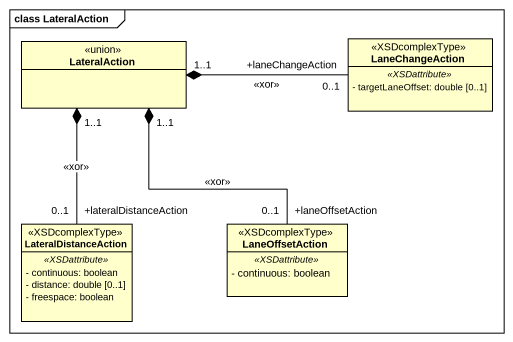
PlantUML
@startuml
mainframe class LateralAction
hide circle
hide empty members
skinparam classAttributeIconSize 0
class LaneChangeAction <<XSDcomplexType>> {
  .. <<XSDattribute>> ..
  - targetLaneOffset: double [0..1]
}
class LateralAction <<union>>
class LateralDistanceAction <<XSDcomplexType>> {
  .. <<XSDattribute>> ..
  - continuous: boolean
  - distance: double [0..1]
  - freespace: boolean
}
class LaneOffsetAction <<XSDcomplexType>> {
  .. <<XSDattribute>> ..
  - continuous: boolean
}
LateralAction "1..1" *-right- "+laneChangeAction\n0..1" LaneChangeAction : <<xor>>
LateralAction "1..1" *-- "+lateralDistanceAction\n0..1" LateralDistanceAction : <<xor>>
LateralAction "1..1" *-- "+laneOffsetAction\n0..1" LaneOffsetAction : <<xor>>
@enduml
